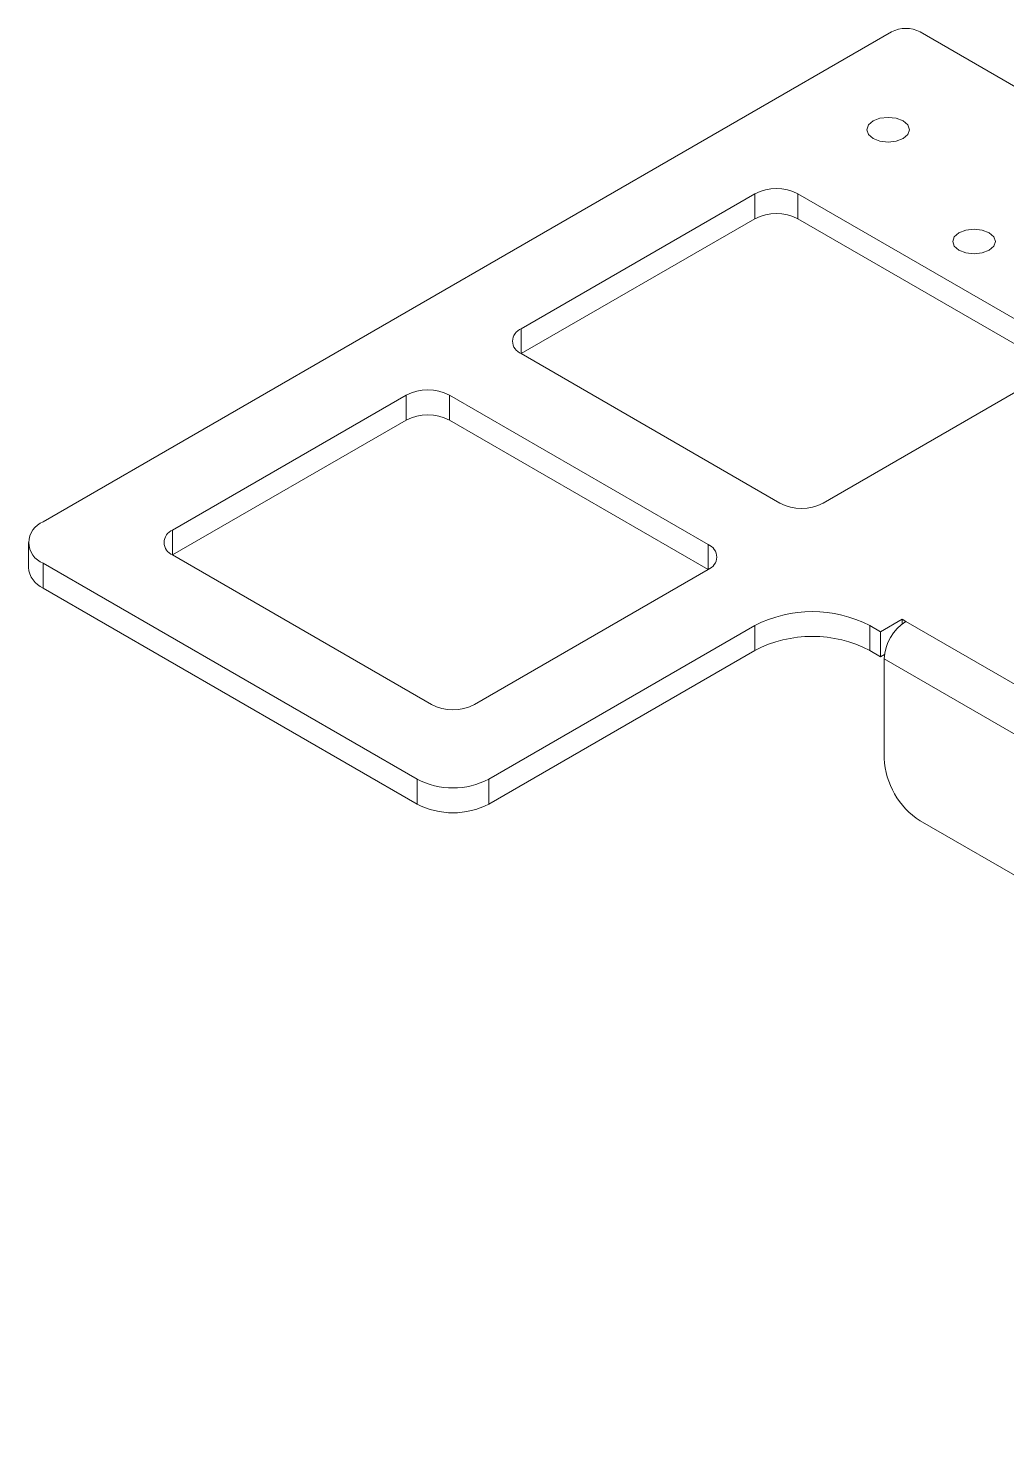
# Model space of a CAD drawing. Header units: millimetres. Extents: x 19 to 1667, y -46 to 1235.
# Drawn here: x 503.8 to 600, y 865.6 to 1005.4 of the extents above; entities that cross this region are included whole.
import ezdxf

# ---------------------------------------------------------------- set-up
doc = ezdxf.new("R2010")
doc.units = ezdxf.units.MM
doc.header["$LTSCALE"] = 4

msp = doc.modelspace()

# ---------------------------------------------------------------- linework, layer by layer
at = {"color": 7, "linetype": 'Continuous', "lineweight": 18}
for p, q in [((588.685, 1005.011), (505.247, 956.843)), ((632.526, 981.335), (591.514, 1005.011)), ((575.25, 989.091), (552.269, 975.824)), ((575.25, 986.641), (575.25, 989.091)), ((604.949, 974.395), (579.493, 989.091)), ((579.493, 989.091), (579.493, 986.641)), ((575.25, 986.641), (552.27, 973.375)), ((604.948, 971.946), (579.493, 986.641)), ((552.269, 975.824), (552.269, 973.375)), ((552.269, 973.375), (577.725, 958.679)), ((581.968, 958.679), (604.949, 971.946)), ((540.956, 969.293), (517.975, 956.026)), ((540.956, 966.843), (540.956, 969.293)), ((570.654, 954.597), (545.198, 969.293)), ((545.198, 969.293), (545.198, 966.843)), ((540.956, 966.843), (517.975, 953.577)), ((570.654, 952.148), (545.198, 966.843)), ((517.975, 956.026), (517.975, 953.577)), ((503.782, 954.801), (503.782, 952.352)), ((570.654, 952.148), (570.654, 954.597)), ((517.975, 953.577), (543.431, 938.882)), ((505.247, 952.76), (542.016, 931.534)), ((505.247, 952.76), (505.247, 950.311)), ((547.673, 938.882), (570.654, 952.148)), ((505.247, 950.311), (542.016, 929.084)), ((549.087, 931.534), (575.25, 946.637)), ((575.25, 944.188), (575.25, 946.637)), ((586.564, 946.637), (587.625, 946.025)), ((586.564, 946.637), (586.564, 944.188)), ((587.625, 946.025), (589.746, 947.25)), ((589.746, 947.25), (590.1, 947.046)), ((589.746, 947.25), (589.746, 946.807)), ((590.1, 947.046), (704.297, 881.121)), ((587.625, 946.025), (587.625, 943.575)), ((549.087, 929.084), (575.25, 944.188)), ((586.564, 944.188), (587.625, 943.575)), ((587.625, 943.575), (588.008, 943.797)), ((702.176, 877.446), (587.978, 943.371)), ((587.978, 943.371), (587.978, 933.573)), ((542.016, 929.084), (542.016, 931.534)), ((549.087, 931.534), (549.087, 929.084)), ((591.514, 927.449), (698.64, 865.606))]:
    msp.add_line(p, q, dxfattribs=at)
at = {"color": 7, "linetype": 'Continuous', "lineweight": 18, "flags": 128}
for points in [[(589.852, 994.54), (589.171, 994.277), (588.367, 994.185), (587.564, 994.277), (586.882, 994.54), (586.427, 994.933), (586.267, 995.397), (586.427, 995.861), (586.882, 996.255), (587.564, 996.517), (588.367, 996.61), (589.171, 996.517), (589.852, 996.255), (590.307, 995.861), (590.467, 995.397), (590.307, 994.933), (589.852, 994.54)], [(598.302, 983.539), (597.621, 983.276), (596.817, 983.184), (596.013, 983.276), (595.332, 983.539), (594.877, 983.932), (594.717, 984.396), (594.877, 984.86), (595.332, 985.254), (596.013, 985.516), (596.817, 985.609), (597.621, 985.516), (598.302, 985.254), (598.757, 984.86), (598.917, 984.396), (598.757, 983.932), (598.302, 983.539)]]:
    msp.add_lwpolyline(points, dxfattribs=at)
at = {"color": 7, "linetype": 'Continuous', "lineweight": 18}
for centre, radius, start, end in [((590.1, 1002.281), 3.074, 62.60967, 117.39033), ((577.372, 984.997), 4.611, 62.60967, 117.39033), ((577.372, 982.547), 4.611, 62.60967, 117.39033), ((552.734, 974.599), 1.31, 110.78342, 249.21658), ((543.077, 965.199), 4.611, 62.60967, 117.39033), ((543.077, 962.749), 4.611, 62.60967, 117.39033), ((579.847, 962.774), 4.611, 242.60967, 297.39033), ((506.021, 954.801), 2.183, 110.78342, 249.21658), ((518.439, 954.801), 1.31, 110.78342, 249.21658), ((570.189, 953.373), 1.31, 290.78342, 69.21658), ((506.285, 952.601), 2.515, 185.6948, 245.62534), ((580.907, 935.72), 12.296, 62.60967, 117.39033), ((592.584, 943.162), 4.61, 122.60548, 177.39452), ((580.907, 933.27), 12.296, 62.60967, 117.39033), ((545.552, 942.976), 4.611, 242.60967, 297.39033), ((595.654, 933.922), 7.684, 182.60548, 237.39452), ((545.552, 938.357), 7.685, 242.60967, 297.39033), ((545.552, 935.908), 7.685, 242.60967, 297.39033)]:
    msp.add_arc(centre, radius, start, end, dxfattribs=at)

doc.saveas('drawing.dxf')
